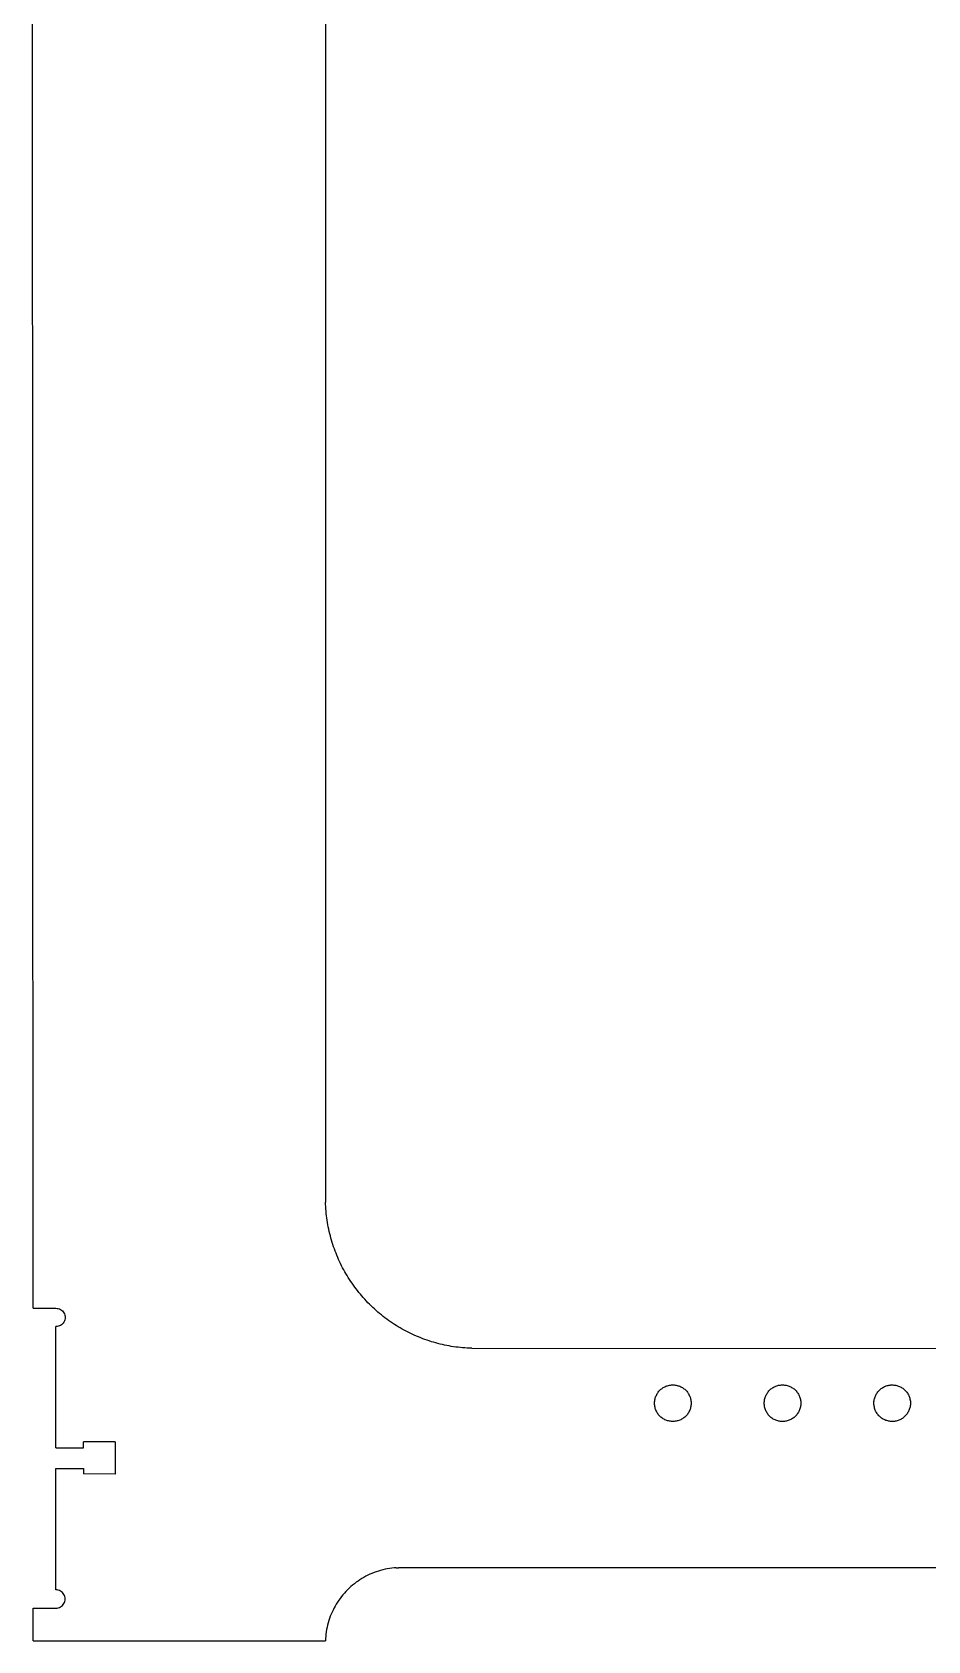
# Model space of a CAD drawing. Extents: x -100 to 100, y -46 to 46.
# Drawn here: x -99.7 to -87.46, y 1.92 to 23.92 of the extents above; entities that cross this region are included whole.
import ezdxf

# ---------------------------------------------------------------- set-up
doc = ezdxf.new("R2010")
doc.units = 0
doc.header["$MEASUREMENT"] = 0
doc.layers.get('0').update_dxf_attribs({"linetype": 'CONTINUOUS'})

msp = doc.modelspace()

# ---------------------------------------------------------------- linework, layer by layer
for p, q in [((-95.69, 39.918), (-95.692, 7.918)), ((-99.691, 6.465), (-99.704, 38.12)), ((-95.691, 7.887), (-95.692, 7.918)), ((-95.69, 7.856), (-95.691, 7.887)), ((-95.688, 7.825), (-95.69, 7.856)), ((-95.685, 7.793), (-95.688, 7.825)), ((-95.682, 7.762), (-95.685, 7.793)), ((-95.679, 7.731), (-95.682, 7.762)), ((-95.675, 7.701), (-95.679, 7.731)), ((-95.67, 7.67), (-95.675, 7.701)), ((-95.665, 7.639), (-95.67, 7.67)), ((-95.66, 7.608), (-95.665, 7.639)), ((-95.654, 7.578), (-95.66, 7.608)), ((-95.648, 7.547), (-95.654, 7.578)), ((-95.641, 7.517), (-95.648, 7.547)), ((-95.634, 7.486), (-95.641, 7.517)), ((-95.626, 7.456), (-95.634, 7.486)), ((-95.618, 7.426), (-95.626, 7.456)), ((-95.61, 7.396), (-95.618, 7.426)), ((-95.601, 7.366), (-95.61, 7.396)), ((-95.591, 7.336), (-95.601, 7.366)), ((-95.581, 7.307), (-95.591, 7.336)), ((-95.571, 7.277), (-95.581, 7.307)), ((-95.56, 7.248), (-95.571, 7.277)), ((-95.549, 7.219), (-95.56, 7.248)), ((-95.537, 7.19), (-95.549, 7.219)), ((-95.525, 7.161), (-95.537, 7.19)), ((-95.513, 7.133), (-95.525, 7.161)), ((-95.5, 7.104), (-95.513, 7.133)), ((-95.486, 7.076), (-95.5, 7.104)), ((-95.472, 7.048), (-95.486, 7.076)), ((-95.458, 7.021), (-95.472, 7.048)), ((-95.443, 6.993), (-95.458, 7.021)), ((-95.428, 6.966), (-95.443, 6.993)), ((-95.413, 6.939), (-95.428, 6.966)), ((-95.397, 6.912), (-95.413, 6.939)), ((-95.381, 6.885), (-95.397, 6.912)), ((-95.364, 6.859), (-95.381, 6.885)), ((-95.347, 6.833), (-95.364, 6.859)), ((-95.329, 6.807), (-95.347, 6.833)), ((-95.311, 6.782), (-95.329, 6.807)), ((-95.293, 6.756), (-95.311, 6.782)), ((-95.275, 6.731), (-95.293, 6.756)), ((-95.255, 6.707), (-95.275, 6.731)), ((-95.236, 6.682), (-95.255, 6.707)), ((-95.216, 6.658), (-95.236, 6.682)), ((-95.196, 6.634), (-95.216, 6.658)), ((-95.176, 6.611), (-95.196, 6.634)), ((-95.155, 6.588), (-95.176, 6.611)), ((-99.691, 6.465), (-99.379, 6.465)), ((-99.379, 6.465), (-99.363, 6.464)), ((-99.363, 6.464), (-99.347, 6.461)), ((-99.347, 6.461), (-99.331, 6.456)), ((-99.331, 6.456), (-99.316, 6.449)), ((-99.316, 6.449), (-99.303, 6.439)), ((-99.303, 6.439), (-99.29, 6.429)), ((-99.29, 6.429), (-99.28, 6.416)), ((-99.28, 6.416), (-99.271, 6.403)), ((-99.271, 6.403), (-99.263, 6.388)), ((-99.263, 6.388), (-99.258, 6.373)), ((-95.134, 6.565), (-95.155, 6.588)), ((-95.112, 6.542), (-95.134, 6.565)), ((-95.09, 6.52), (-95.112, 6.542)), ((-95.068, 6.498), (-95.09, 6.52)), ((-95.045, 6.477), (-95.068, 6.498)), ((-95.023, 6.456), (-95.045, 6.477)), ((-94.999, 6.435), (-95.023, 6.456)), ((-94.976, 6.414), (-94.999, 6.435)), ((-94.952, 6.394), (-94.976, 6.414)), ((-94.928, 6.374), (-94.952, 6.394)), ((-99.363, 6.216), (-99.379, 6.215)), ((-99.379, 4.556), (-99.379, 6.215)), ((-99.347, 6.22), (-99.363, 6.216)), ((-99.331, 6.225), (-99.347, 6.22)), ((-99.316, 6.232), (-99.331, 6.225)), ((-99.303, 6.241), (-99.316, 6.232)), ((-99.291, 6.252), (-99.303, 6.241)), ((-99.28, 6.264), (-99.291, 6.252)), ((-99.271, 6.278), (-99.28, 6.264)), ((-99.263, 6.292), (-99.271, 6.278)), ((-99.258, 6.308), (-99.263, 6.292)), ((-99.258, 6.373), (-99.255, 6.357)), ((-99.255, 6.324), (-99.258, 6.308)), ((-99.255, 6.357), (-99.254, 6.34)), ((-99.254, 6.34), (-99.255, 6.324)), ((-94.904, 6.355), (-94.928, 6.374)), ((-94.879, 6.336), (-94.904, 6.355)), ((-94.854, 6.317), (-94.879, 6.336)), ((-94.829, 6.299), (-94.854, 6.317)), ((-94.803, 6.281), (-94.829, 6.299)), ((-94.777, 6.263), (-94.803, 6.281)), ((-94.751, 6.246), (-94.777, 6.263)), ((-94.725, 6.23), (-94.751, 6.246)), ((-94.698, 6.213), (-94.725, 6.23)), ((-94.672, 6.197), (-94.698, 6.213)), ((-94.645, 6.182), (-94.672, 6.197)), ((-94.617, 6.167), (-94.645, 6.182)), ((-94.59, 6.152), (-94.617, 6.167)), ((-94.562, 6.138), (-94.59, 6.152)), ((-94.534, 6.124), (-94.562, 6.138)), ((-94.506, 6.111), (-94.534, 6.124)), ((-94.478, 6.098), (-94.506, 6.111)), ((-94.449, 6.085), (-94.478, 6.098)), ((-94.42, 6.073), (-94.449, 6.085)), ((-94.391, 6.061), (-94.42, 6.073)), ((-94.362, 6.05), (-94.391, 6.061)), ((-94.333, 6.039), (-94.362, 6.05)), ((-94.304, 6.029), (-94.333, 6.039)), ((-94.274, 6.019), (-94.304, 6.029)), ((-94.244, 6.009), (-94.274, 6.019)), ((-94.215, 6), (-94.244, 6.009)), ((-94.185, 5.992), (-94.215, 6)), ((-94.155, 5.984), (-94.185, 5.992)), ((-94.124, 5.976), (-94.155, 5.984)), ((-94.094, 5.969), (-94.124, 5.976)), ((-94.064, 5.962), (-94.094, 5.969)), ((-94.033, 5.956), (-94.064, 5.962)), ((-94.002, 5.95), (-94.033, 5.956)), ((-93.972, 5.945), (-94.002, 5.95)), ((-93.941, 5.94), (-93.972, 5.945)), ((-93.91, 5.936), (-93.941, 5.94)), ((-93.879, 5.932), (-93.91, 5.936)), ((-93.848, 5.928), (-93.879, 5.932)), ((-93.817, 5.925), (-93.848, 5.928)), ((-93.786, 5.923), (-93.817, 5.925)), ((-93.755, 5.921), (-93.786, 5.923)), ((-93.724, 5.919), (-93.755, 5.921)), ((-93.693, 5.918), (-93.724, 5.919)), ((-93.693, 5.918), (-75.942, 5.916)), ((-91.168, 5.275), (-91.162, 5.287)), ((-91.162, 5.287), (-91.156, 5.298)), ((-91.156, 5.298), (-91.149, 5.309)), ((-91.149, 5.309), (-91.141, 5.32)), ((-91.141, 5.32), (-91.133, 5.33)), ((-91.133, 5.33), (-91.124, 5.34)), ((-91.124, 5.34), (-91.115, 5.349)), ((-91.115, 5.349), (-91.105, 5.358)), ((-91.105, 5.358), (-91.095, 5.366)), ((-91.095, 5.366), (-91.084, 5.374)), ((-91.084, 5.374), (-91.073, 5.381)), ((-91.073, 5.381), (-91.062, 5.387)), ((-91.062, 5.387), (-91.05, 5.393)), ((-91.05, 5.393), (-91.038, 5.399)), ((-91.038, 5.399), (-91.026, 5.403)), ((-91.026, 5.403), (-91.014, 5.407)), ((-91.014, 5.407), (-91.001, 5.411)), ((-91.001, 5.411), (-90.988, 5.413)), ((-90.988, 5.413), (-90.975, 5.415)), ((-90.975, 5.415), (-90.962, 5.417)), ((-90.962, 5.417), (-90.949, 5.418)), ((-90.949, 5.418), (-90.936, 5.418)), ((-90.936, 5.418), (-90.923, 5.417)), ((-90.923, 5.417), (-90.91, 5.415)), ((-90.91, 5.415), (-90.897, 5.413)), ((-90.897, 5.413), (-90.884, 5.411)), ((-90.884, 5.411), (-90.872, 5.407)), ((-90.872, 5.407), (-90.859, 5.403)), ((-90.859, 5.403), (-90.847, 5.399)), ((-90.847, 5.399), (-90.835, 5.393)), ((-90.835, 5.393), (-90.823, 5.387)), ((-90.823, 5.387), (-90.812, 5.381)), ((-90.812, 5.381), (-90.801, 5.374)), ((-90.801, 5.374), (-90.79, 5.366)), ((-90.79, 5.366), (-90.78, 5.358)), ((-90.78, 5.358), (-90.77, 5.349)), ((-90.77, 5.349), (-90.761, 5.34)), ((-90.761, 5.34), (-90.752, 5.33)), ((-90.752, 5.33), (-90.744, 5.32)), ((-90.744, 5.32), (-90.737, 5.309)), ((-90.737, 5.309), (-90.729, 5.298)), ((-90.729, 5.298), (-90.723, 5.287)), ((-90.723, 5.287), (-90.717, 5.275)), ((-89.671, 5.269), (-89.665, 5.281)), ((-89.665, 5.281), (-89.659, 5.293)), ((-89.659, 5.293), (-89.652, 5.304)), ((-89.652, 5.304), (-89.645, 5.314)), ((-89.645, 5.314), (-89.637, 5.325)), ((-89.637, 5.325), (-89.628, 5.335)), ((-89.628, 5.335), (-89.619, 5.344)), ((-89.619, 5.344), (-89.61, 5.353)), ((-89.61, 5.353), (-89.6, 5.362)), ((-89.6, 5.362), (-89.59, 5.37)), ((-89.59, 5.37), (-89.579, 5.377)), ((-89.579, 5.377), (-89.568, 5.384)), ((-89.568, 5.384), (-89.556, 5.39)), ((-89.556, 5.39), (-89.544, 5.396)), ((-89.544, 5.396), (-89.532, 5.401)), ((-89.532, 5.401), (-89.52, 5.405)), ((-89.52, 5.405), (-89.507, 5.409)), ((-89.507, 5.409), (-89.495, 5.412)), ((-89.495, 5.412), (-89.482, 5.414)), ((-89.482, 5.414), (-89.469, 5.416)), ((-89.469, 5.416), (-89.458, 5.417)), ((-89.458, 5.417), (-89.456, 5.417)), ((-89.456, 5.417), (-89.443, 5.418)), ((-89.443, 5.418), (-89.43, 5.417)), ((-89.43, 5.417), (-89.416, 5.416)), ((-89.416, 5.416), (-89.403, 5.414)), ((-89.403, 5.414), (-89.391, 5.412)), ((-89.391, 5.412), (-89.378, 5.409)), ((-89.378, 5.409), (-89.365, 5.405)), ((-89.365, 5.405), (-89.353, 5.401)), ((-89.353, 5.401), (-89.341, 5.396)), ((-89.341, 5.396), (-89.329, 5.39)), ((-89.329, 5.39), (-89.318, 5.384)), ((-89.318, 5.384), (-89.306, 5.377)), ((-89.306, 5.377), (-89.296, 5.37)), ((-89.296, 5.37), (-89.285, 5.362)), ((-89.285, 5.362), (-89.275, 5.353)), ((-89.275, 5.353), (-89.266, 5.344)), ((-89.266, 5.344), (-89.257, 5.335)), ((-89.257, 5.335), (-89.248, 5.325)), ((-89.248, 5.325), (-89.24, 5.314)), ((-89.24, 5.314), (-89.233, 5.304)), ((-89.233, 5.304), (-89.226, 5.293)), ((-89.226, 5.293), (-89.22, 5.281)), ((-89.22, 5.281), (-89.214, 5.269)), ((-88.167, 5.278), (-88.161, 5.289)), ((-88.161, 5.289), (-88.154, 5.301)), ((-88.154, 5.301), (-88.147, 5.311)), ((-88.147, 5.311), (-88.139, 5.322)), ((-88.139, 5.322), (-88.131, 5.332)), ((-88.131, 5.332), (-88.122, 5.342)), ((-88.122, 5.342), (-88.113, 5.351)), ((-88.113, 5.351), (-88.103, 5.359)), ((-88.103, 5.359), (-88.092, 5.368)), ((-88.092, 5.368), (-88.082, 5.375)), ((-88.082, 5.375), (-88.071, 5.382)), ((-88.071, 5.382), (-88.059, 5.389)), ((-88.059, 5.389), (-88.048, 5.394)), ((-88.048, 5.394), (-88.036, 5.4)), ((-88.036, 5.4), (-88.023, 5.404)), ((-88.023, 5.404), (-88.011, 5.408)), ((-88.011, 5.408), (-87.998, 5.411)), ((-87.998, 5.411), (-87.987, 5.414)), ((-87.987, 5.414), (-87.985, 5.414)), ((-87.985, 5.414), (-87.972, 5.416)), ((-87.972, 5.416), (-87.961, 5.417)), ((-87.961, 5.417), (-87.959, 5.417)), ((-87.959, 5.417), (-87.946, 5.417)), ((-87.946, 5.417), (-87.933, 5.417)), ((-87.933, 5.417), (-87.92, 5.416)), ((-87.92, 5.416), (-87.907, 5.415)), ((-87.907, 5.415), (-87.894, 5.413)), ((-87.894, 5.413), (-87.881, 5.41)), ((-87.881, 5.41), (-87.869, 5.406)), ((-87.869, 5.406), (-87.856, 5.402)), ((-87.856, 5.402), (-87.844, 5.397)), ((-87.844, 5.397), (-87.832, 5.392)), ((-87.832, 5.392), (-87.821, 5.386)), ((-87.821, 5.386), (-87.809, 5.379)), ((-87.809, 5.379), (-87.799, 5.372)), ((-87.799, 5.372), (-87.788, 5.364)), ((-87.788, 5.364), (-87.778, 5.356)), ((-87.778, 5.356), (-87.768, 5.347)), ((-87.768, 5.347), (-87.759, 5.337)), ((-87.759, 5.337), (-87.751, 5.328)), ((-87.751, 5.328), (-87.742, 5.317)), ((-87.742, 5.317), (-87.735, 5.307)), ((-87.735, 5.307), (-87.728, 5.296)), ((-87.728, 5.296), (-87.721, 5.284)), ((-87.721, 5.284), (-87.716, 5.272)), ((-91.193, 5.174), (-91.192, 5.187)), ((-91.193, 5.161), (-91.193, 5.174)), ((-91.192, 5.148), (-91.193, 5.161)), ((-91.192, 5.187), (-91.19, 5.2)), ((-91.19, 5.135), (-91.192, 5.148)), ((-91.19, 5.2), (-91.188, 5.213)), ((-91.188, 5.122), (-91.19, 5.135)), ((-91.188, 5.213), (-91.186, 5.226)), ((-91.186, 5.109), (-91.188, 5.122)), ((-91.186, 5.226), (-91.182, 5.239)), ((-91.182, 5.097), (-91.186, 5.109)), ((-91.182, 5.239), (-91.178, 5.251)), ((-91.178, 5.084), (-91.182, 5.097)), ((-91.178, 5.251), (-91.174, 5.263)), ((-91.174, 5.072), (-91.178, 5.084)), ((-91.174, 5.263), (-91.168, 5.275)), ((-91.168, 5.06), (-91.174, 5.072)), ((-91.162, 5.048), (-91.168, 5.06)), ((-90.717, 5.06), (-90.723, 5.048)), ((-90.717, 5.275), (-90.712, 5.263)), ((-90.712, 5.072), (-90.717, 5.06)), ((-90.712, 5.263), (-90.707, 5.251)), ((-90.707, 5.084), (-90.712, 5.072)), ((-90.707, 5.251), (-90.703, 5.239)), ((-90.703, 5.097), (-90.707, 5.084)), ((-90.703, 5.239), (-90.7, 5.226)), ((-90.7, 5.109), (-90.703, 5.097)), ((-90.697, 5.122), (-90.7, 5.109)), ((-90.7, 5.226), (-90.697, 5.213)), ((-90.697, 5.213), (-90.695, 5.2)), ((-90.695, 5.135), (-90.697, 5.122)), ((-90.695, 5.2), (-90.693, 5.187)), ((-90.693, 5.148), (-90.695, 5.135)), ((-90.693, 5.187), (-90.693, 5.174)), ((-90.693, 5.174), (-90.693, 5.161)), ((-90.693, 5.161), (-90.693, 5.148)), ((-89.693, 5.168), (-89.692, 5.181)), ((-89.692, 5.154), (-89.693, 5.168)), ((-89.692, 5.181), (-89.691, 5.194)), ((-89.691, 5.141), (-89.692, 5.154)), ((-89.691, 5.194), (-89.69, 5.207)), ((-89.69, 5.128), (-89.691, 5.141)), ((-89.69, 5.207), (-89.687, 5.22)), ((-89.687, 5.116), (-89.69, 5.128)), ((-89.687, 5.22), (-89.684, 5.232)), ((-89.684, 5.103), (-89.687, 5.116)), ((-89.684, 5.232), (-89.68, 5.245)), ((-89.68, 5.09), (-89.684, 5.103)), ((-89.68, 5.245), (-89.676, 5.257)), ((-89.676, 5.078), (-89.68, 5.09)), ((-89.676, 5.257), (-89.671, 5.269)), ((-89.671, 5.066), (-89.676, 5.078)), ((-89.665, 5.054), (-89.671, 5.066)), ((-89.214, 5.066), (-89.22, 5.054)), ((-89.214, 5.269), (-89.209, 5.257)), ((-89.209, 5.078), (-89.214, 5.066)), ((-89.209, 5.257), (-89.205, 5.245)), ((-89.205, 5.09), (-89.209, 5.078)), ((-89.205, 5.245), (-89.201, 5.232)), ((-89.201, 5.103), (-89.205, 5.09)), ((-89.201, 5.232), (-89.198, 5.22)), ((-89.198, 5.116), (-89.201, 5.103)), ((-89.198, 5.22), (-89.196, 5.207)), ((-89.196, 5.128), (-89.198, 5.116)), ((-89.196, 5.207), (-89.194, 5.194)), ((-89.194, 5.141), (-89.196, 5.128)), ((-89.194, 5.194), (-89.193, 5.181)), ((-89.193, 5.154), (-89.194, 5.141)), ((-89.193, 5.181), (-89.193, 5.168)), ((-89.193, 5.168), (-89.193, 5.154)), ((-88.193, 5.164), (-88.192, 5.177)), ((-88.192, 5.151), (-88.193, 5.164)), ((-88.192, 5.19), (-88.19, 5.203)), ((-88.192, 5.177), (-88.192, 5.19)), ((-88.191, 5.138), (-88.192, 5.151)), ((-88.189, 5.125), (-88.191, 5.138)), ((-88.19, 5.203), (-88.188, 5.216)), ((-88.186, 5.112), (-88.189, 5.125)), ((-88.188, 5.216), (-88.185, 5.229)), ((-88.183, 5.099), (-88.186, 5.112)), ((-88.185, 5.229), (-88.181, 5.241)), ((-88.179, 5.087), (-88.183, 5.099)), ((-88.181, 5.241), (-88.177, 5.254)), ((-88.175, 5.074), (-88.179, 5.087)), ((-88.177, 5.254), (-88.172, 5.266)), ((-88.17, 5.062), (-88.175, 5.074)), ((-88.172, 5.266), (-88.167, 5.278)), ((-88.164, 5.051), (-88.17, 5.062)), ((-87.713, 5.069), (-87.718, 5.057)), ((-87.716, 5.272), (-87.711, 5.26)), ((-87.708, 5.081), (-87.713, 5.069)), ((-87.711, 5.26), (-87.706, 5.248)), ((-87.704, 5.094), (-87.708, 5.081)), ((-87.706, 5.248), (-87.702, 5.236)), ((-87.7, 5.106), (-87.704, 5.094)), ((-87.702, 5.236), (-87.699, 5.223)), ((-87.697, 5.119), (-87.7, 5.106)), ((-87.699, 5.223), (-87.696, 5.21)), ((-87.695, 5.132), (-87.697, 5.119)), ((-87.696, 5.21), (-87.694, 5.197)), ((-87.694, 5.145), (-87.695, 5.132)), ((-87.694, 5.197), (-87.693, 5.184)), ((-87.693, 5.158), (-87.694, 5.145)), ((-87.693, 5.184), (-87.693, 5.171)), ((-87.693, 5.171), (-87.693, 5.158)), ((-91.156, 5.037), (-91.162, 5.048)), ((-91.149, 5.026), (-91.156, 5.037)), ((-91.141, 5.015), (-91.149, 5.026)), ((-91.133, 5.005), (-91.141, 5.015)), ((-91.124, 4.996), (-91.133, 5.005)), ((-91.115, 4.986), (-91.124, 4.996)), ((-91.105, 4.978), (-91.115, 4.986)), ((-91.095, 4.969), (-91.105, 4.978)), ((-91.084, 4.962), (-91.095, 4.969)), ((-91.073, 4.954), (-91.084, 4.962)), ((-91.062, 4.948), (-91.073, 4.954)), ((-91.05, 4.942), (-91.062, 4.948)), ((-91.038, 4.937), (-91.05, 4.942)), ((-91.026, 4.932), (-91.038, 4.937)), ((-91.014, 4.928), (-91.026, 4.932)), ((-91.001, 4.925), (-91.014, 4.928)), ((-90.988, 4.922), (-91.001, 4.925)), ((-90.975, 4.92), (-90.988, 4.922)), ((-90.962, 4.918), (-90.975, 4.92)), ((-90.949, 4.918), (-90.962, 4.918)), ((-90.936, 4.918), (-90.949, 4.918)), ((-90.923, 4.918), (-90.936, 4.918)), ((-90.91, 4.92), (-90.923, 4.918)), ((-90.897, 4.922), (-90.91, 4.92)), ((-90.884, 4.925), (-90.897, 4.922)), ((-90.872, 4.928), (-90.884, 4.925)), ((-90.859, 4.932), (-90.872, 4.928)), ((-90.847, 4.937), (-90.859, 4.932)), ((-90.835, 4.942), (-90.847, 4.937)), ((-90.823, 4.948), (-90.835, 4.942)), ((-90.812, 4.954), (-90.823, 4.948)), ((-90.801, 4.962), (-90.812, 4.954)), ((-90.79, 4.969), (-90.801, 4.962)), ((-90.78, 4.978), (-90.79, 4.969)), ((-90.771, 4.986), (-90.78, 4.978)), ((-90.761, 4.996), (-90.771, 4.986)), ((-90.752, 5.005), (-90.761, 4.996)), ((-90.744, 5.015), (-90.752, 5.005)), ((-90.737, 5.026), (-90.744, 5.015)), ((-90.729, 5.037), (-90.737, 5.026)), ((-90.723, 5.048), (-90.729, 5.037)), ((-89.659, 5.043), (-89.665, 5.054)), ((-89.652, 5.031), (-89.659, 5.043)), ((-89.645, 5.021), (-89.652, 5.031)), ((-89.637, 5.01), (-89.645, 5.021)), ((-89.628, 5), (-89.637, 5.01)), ((-89.619, 4.991), (-89.628, 5)), ((-89.61, 4.982), (-89.619, 4.991)), ((-89.6, 4.973), (-89.61, 4.982)), ((-89.59, 4.965), (-89.6, 4.973)), ((-89.579, 4.958), (-89.59, 4.965)), ((-89.568, 4.951), (-89.579, 4.958)), ((-89.556, 4.945), (-89.568, 4.951)), ((-89.544, 4.939), (-89.556, 4.945)), ((-89.532, 4.934), (-89.544, 4.939)), ((-89.52, 4.93), (-89.532, 4.934)), ((-89.507, 4.926), (-89.52, 4.93)), ((-89.495, 4.923), (-89.507, 4.926)), ((-89.482, 4.921), (-89.495, 4.923)), ((-89.469, 4.919), (-89.482, 4.921)), ((-89.456, 4.918), (-89.469, 4.919)), ((-89.443, 4.918), (-89.456, 4.918)), ((-89.43, 4.918), (-89.443, 4.918)), ((-89.416, 4.919), (-89.43, 4.918)), ((-89.403, 4.921), (-89.416, 4.919)), ((-89.391, 4.923), (-89.403, 4.921)), ((-89.378, 4.926), (-89.391, 4.923)), ((-89.365, 4.93), (-89.378, 4.926)), ((-89.353, 4.934), (-89.365, 4.93)), ((-89.341, 4.939), (-89.353, 4.934)), ((-89.329, 4.945), (-89.341, 4.939)), ((-89.318, 4.951), (-89.329, 4.945)), ((-89.306, 4.958), (-89.318, 4.951)), ((-89.296, 4.965), (-89.306, 4.958)), ((-89.285, 4.973), (-89.296, 4.965)), ((-89.275, 4.982), (-89.285, 4.973)), ((-89.266, 4.991), (-89.275, 4.982)), ((-89.257, 5), (-89.266, 4.991)), ((-89.248, 5.01), (-89.257, 5)), ((-89.24, 5.021), (-89.248, 5.01)), ((-89.233, 5.031), (-89.24, 5.021)), ((-89.226, 5.043), (-89.233, 5.031)), ((-89.22, 5.054), (-89.226, 5.043)), ((-88.157, 5.039), (-88.164, 5.051)), ((-88.15, 5.028), (-88.157, 5.039)), ((-88.143, 5.018), (-88.15, 5.028)), ((-88.135, 5.007), (-88.143, 5.018)), ((-88.126, 4.997), (-88.135, 5.007)), ((-88.117, 4.988), (-88.126, 4.997)), ((-88.107, 4.979), (-88.117, 4.988)), ((-88.097, 4.971), (-88.107, 4.979)), ((-88.087, 4.963), (-88.097, 4.971)), ((-88.076, 4.956), (-88.087, 4.963)), ((-88.064, 4.949), (-88.076, 4.956)), ((-88.053, 4.943), (-88.064, 4.949)), ((-88.041, 4.938), (-88.053, 4.943)), ((-88.029, 4.933), (-88.041, 4.938)), ((-88.016, 4.929), (-88.029, 4.933)), ((-88.004, 4.925), (-88.016, 4.929)), ((-87.991, 4.922), (-88.004, 4.925)), ((-87.978, 4.92), (-87.991, 4.922)), ((-87.965, 4.918), (-87.978, 4.92)), ((-87.952, 4.918), (-87.965, 4.918)), ((-87.939, 4.917), (-87.952, 4.918)), ((-87.926, 4.918), (-87.939, 4.917)), ((-87.913, 4.919), (-87.926, 4.918)), ((-87.9, 4.921), (-87.913, 4.919)), ((-87.887, 4.924), (-87.9, 4.921)), ((-87.874, 4.927), (-87.887, 4.924)), ((-87.862, 4.931), (-87.874, 4.927)), ((-87.85, 4.935), (-87.862, 4.931)), ((-87.838, 4.941), (-87.85, 4.935)), ((-87.826, 4.946), (-87.838, 4.941)), ((-87.815, 4.953), (-87.826, 4.946)), ((-87.803, 4.96), (-87.815, 4.953)), ((-87.793, 4.967), (-87.803, 4.96)), ((-87.782, 4.975), (-87.793, 4.967)), ((-87.773, 4.984), (-87.782, 4.975)), ((-87.763, 4.993), (-87.773, 4.984)), ((-87.754, 5.003), (-87.763, 4.993)), ((-87.746, 5.013), (-87.754, 5.003)), ((-87.738, 5.023), (-87.746, 5.013)), ((-87.731, 5.034), (-87.738, 5.023)), ((-87.724, 5.046), (-87.731, 5.034)), ((-87.718, 5.057), (-87.724, 5.046)), ((-99.004, 4.556), (-99.004, 4.637)), ((-98.567, 4.637), (-99.004, 4.637)), ((-98.567, 4.637), (-98.567, 4.199)), ((-99.379, 4.556), (-99.004, 4.556)), ((-99.379, 4.275), (-99.004, 4.275)), ((-99.379, 2.615), (-99.379, 4.275)), ((-99.004, 4.275), (-99.004, 4.2)), ((-98.567, 4.199), (-99.004, 4.2)), ((-94.998, 2.862), (-95.028, 2.852)), ((-94.969, 2.872), (-94.998, 2.862)), ((-94.939, 2.881), (-94.969, 2.872)), ((-94.909, 2.889), (-94.939, 2.881)), ((-94.878, 2.896), (-94.909, 2.889)), ((-94.848, 2.902), (-94.878, 2.896)), ((-94.817, 2.907), (-94.848, 2.902)), ((-94.786, 2.911), (-94.817, 2.907)), ((-94.755, 2.914), (-94.786, 2.911)), ((-94.724, 2.917), (-94.755, 2.914)), ((-94.724, 2.917), (-94.693, 2.918)), ((-79.694, 2.917), (-94.693, 2.918)), ((-95.346, 2.66), (-95.369, 2.639)), ((-95.323, 2.68), (-95.346, 2.66)), ((-95.298, 2.699), (-95.323, 2.68)), ((-95.273, 2.718), (-95.298, 2.699)), ((-95.248, 2.736), (-95.273, 2.718)), ((-95.222, 2.754), (-95.248, 2.736)), ((-95.196, 2.77), (-95.222, 2.754)), ((-95.169, 2.786), (-95.196, 2.77)), ((-95.141, 2.801), (-95.169, 2.786)), ((-95.114, 2.815), (-95.141, 2.801)), ((-95.085, 2.828), (-95.114, 2.815)), ((-95.057, 2.84), (-95.085, 2.828)), ((-95.028, 2.852), (-95.057, 2.84)), ((-99.363, 2.614), (-99.379, 2.615)), ((-99.347, 2.611), (-99.363, 2.614)), ((-99.331, 2.606), (-99.347, 2.611)), ((-99.317, 2.599), (-99.331, 2.606)), ((-99.303, 2.589), (-99.317, 2.599)), ((-99.291, 2.579), (-99.303, 2.589)), ((-99.28, 2.566), (-99.291, 2.579)), ((-99.271, 2.553), (-99.28, 2.566)), ((-99.28, 2.414), (-99.271, 2.428)), ((-99.264, 2.538), (-99.271, 2.553)), ((-99.271, 2.428), (-99.264, 2.442)), ((-99.258, 2.523), (-99.264, 2.538)), ((-99.264, 2.442), (-99.258, 2.458)), ((-99.255, 2.507), (-99.258, 2.523)), ((-99.258, 2.458), (-99.255, 2.474)), ((-99.254, 2.49), (-99.255, 2.507)), ((-99.255, 2.474), (-99.254, 2.49)), ((-95.545, 2.421), (-95.561, 2.394)), ((-95.528, 2.447), (-95.545, 2.421)), ((-95.511, 2.473), (-95.528, 2.447)), ((-95.493, 2.499), (-95.511, 2.473)), ((-95.474, 2.524), (-95.493, 2.499)), ((-95.455, 2.548), (-95.474, 2.524)), ((-95.434, 2.571), (-95.455, 2.548)), ((-95.413, 2.594), (-95.434, 2.571)), ((-95.392, 2.617), (-95.413, 2.594)), ((-95.369, 2.639), (-95.392, 2.617)), ((-99.692, 1.918), (-99.692, 2.365)), ((-99.692, 2.365), (-99.379, 2.365)), ((-99.379, 2.365), (-99.363, 2.366)), ((-99.363, 2.366), (-99.347, 2.37)), ((-99.347, 2.37), (-99.331, 2.375)), ((-99.331, 2.375), (-99.317, 2.382)), ((-99.317, 2.382), (-99.303, 2.391)), ((-99.303, 2.391), (-99.291, 2.402)), ((-99.291, 2.402), (-99.28, 2.414)), ((-95.637, 2.224), (-95.647, 2.194)), ((-95.627, 2.253), (-95.637, 2.224)), ((-95.615, 2.282), (-95.627, 2.253)), ((-95.603, 2.311), (-95.615, 2.282)), ((-95.59, 2.339), (-95.603, 2.311)), ((-95.576, 2.367), (-95.59, 2.339)), ((-95.561, 2.394), (-95.576, 2.367)), ((-95.689, 1.98), (-95.691, 1.949)), ((-95.686, 2.011), (-95.689, 1.98)), ((-95.682, 2.042), (-95.686, 2.011)), ((-95.677, 2.073), (-95.682, 2.042)), ((-95.671, 2.103), (-95.677, 2.073)), ((-95.664, 2.134), (-95.671, 2.103)), ((-95.656, 2.164), (-95.664, 2.134)), ((-95.647, 2.194), (-95.656, 2.164)), ((-99.692, 1.918), (-95.693, 1.918)), ((-95.691, 1.949), (-95.693, 1.918))]:
    msp.add_line(p, q)

doc.saveas('drawing.dxf')
